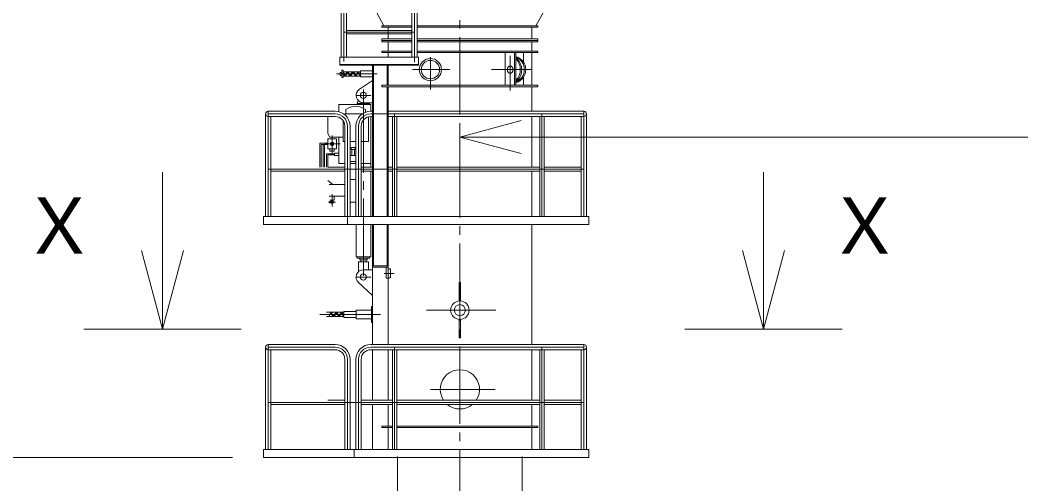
# Model space of a CAD drawing. Units: millimetres, scale not verified. Extents: x -21927 to 21954, y -31302 to 34257.
# Drawn here: x -16964 to -8814, y 10684 to 14464 of the extents above; entities that cross this region are included whole.
import ezdxf
from ezdxf.enums import TextEntityAlignment as Align

# ---------------------------------------------------------------- set-up
doc = ezdxf.new("R2010")
doc.units = ezdxf.units.MM
doc.header["$LTSCALE"] = 70
doc.linetypes.add('CHAIN2', pattern=[12, 9, -1, 1, -1])
for name, color, linetype, lineweight in [('0-0_0', 7, 'Continuous', 18), ('0-3_05 寸法', 7, 'Continuous', 18), ('0-4_10 当社外形線', 3, 'Continuous', 18), ('0-5_12 当社中心線', 3, 'CHAIN2', 18)]:
    doc.layers.add(name, color=color, linetype=linetype, lineweight=lineweight)
doc.styles.add('ＭＳ ゴシック', font='')
doc.styles.get('ＭＳ ゴシック').set_extended_font_data('MS Gothic')

msp = doc.modelspace()

# ---------------------------------------------------------------- linework, layer by layer
at = {"layer": '0-0_0'}
for p, q in [((-15804.22, 11945.55), (-15804.22, 13225.55)), ((-10909.93, 11945.55), (-10909.93, 13225.55)), ((-15975.7, 12585.55), (-15804.22, 11945.55)), ((-15632.73, 12585.55), (-15804.22, 11945.55)), ((-11081.41, 12585.55), (-10909.93, 11945.55)), ((-10738.44, 12585.55), (-10909.93, 11945.55)), ((-16444.22, 11945.55), (-15164.22, 11945.55)), ((-11549.93, 11945.55), (-10269.93, 11945.55))]:
    msp.add_line(p, q, dxfattribs=at)
at = {"layer": '0-3_05 寸法'}
for p, q in [((-13382.68, 13583.03), (-13382.68, 13385.39)), ((-13382.68, 13510.39), (-12882.68, 13510.39)), ((-12882.68, 13510.39), (11117.32, 13510.39)), ((-15232.68, 10898.87), (-17708.48, 10898.87))]:
    msp.add_line(p, q, dxfattribs=at)
msp.add_lwpolyline([(-12882.68, 13376.42), (-13382.68, 13510.39), (-12882.68, 13644.37)], dxfattribs=at)
at = {"layer": '0-4_10 当社外形線'}
for p, q in [((-13774.03, 15025.87), (-13774.03, 14160.87)), ((-13752.68, 15025.87), (-13752.68, 14120.5)), ((-13731.33, 15025.87), (-13731.33, 14160.87)), ((-14327.68, 14922.11), (-14327.68, 14127.07)), ((-14349.03, 14900.87), (-14349.03, 14160.87)), ((-14306.33, 14900.87), (-14306.33, 14160.87)), ((-14327.68, 14365.87), (-13752.68, 14365.87)), ((-14306.33, 14379.47), (-13774.03, 14379.47)), ((-14306.33, 14352.27), (-13774.03, 14352.27)), ((-14017.68, 14416.87), (-13774.03, 14416.87)), ((-13967.68, 14404.87), (-13967.68, 14309.87)), ((-12797.68, 14404.87), (-12797.68, 14309.87)), ((-14017.68, 14309.87), (-13774.03, 14309.87)), ((-14017.68, 14297.87), (-14017.68, 14309.87)), ((-13774.03, 14297.87), (-14017.68, 14297.87)), ((-14017.68, 14297.87), (-14017.68, 14285.87)), ((-14017.68, 14285.87), (-13774.03, 14285.87)), ((-13967.68, 14210.87), (-13967.68, 14285.87)), ((-12747.68, 14297.87), (-13731.33, 14297.87)), ((-12797.68, 14210.87), (-12797.68, 14285.87)), ((-14017.68, 14198.87), (-13774.03, 14198.87)), ((-13967.68, 14198.87), (-13967.68, 14164.87)), ((-13012.68, 13932.87), (-13012.68, 14198.87)), ((-12937.68, 13932.87), (-12937.68, 14198.87)), ((-12925.68, 13932.87), (-12925.68, 14198.87)), ((-12865.68, 14198.87), (-12865.68, 14123.35)), ((-12797.68, 14198.87), (-12797.68, 13932.87)), ((-14360.18, 14101.87), (-13720.18, 14101.87)), ((-14332.68, 14036.02), (-14320.56, 14007.37)), ((-14317.68, 14014.01), (-14329.96, 14042.37)), ((-14317.68, 14014.01), (-14300.65, 14042.37)), ((-14297.53, 14037.5), (-14314.96, 14007.37)), ((-14297.68, 14037.74), (-14278.15, 14007.37)), ((-14275.19, 14011.98), (-14294.8, 14042.37)), ((-14275.18, 14011.99), (-14255.65, 14042.37)), ((-14252.68, 14037.74), (-14272.21, 14007.37)), ((-14252.68, 14037.74), (-14233.15, 14007.37)), ((-14230.43, 14012.19), (-14249.71, 14042.37)), ((-14214.27, 14042.37), (-14230.43, 14012.19)), ((-14211.43, 14037.07), (-14227.21, 14007.37)), ((-14211.43, 14037.07), (-14195.52, 14007.37)), ((-14208.6, 14042.37), (-14192.68, 14012.66)), ((-14092.68, 14095.87), (-14092.68, 12863.87)), ((-14084.68, 14095.87), (-14084.68, 12863.87)), ((-13975.68, 14095.87), (-13975.68, 13932.87)), ((-13967.68, 13932.87), (-13967.68, 14095.87)), ((-14200.28, 13900.24), (-14092.68, 13969.87)), ((-12865.68, 13932.87), (-12865.68, 13996.38)), ((-13975.68, 13920.87), (-13975.68, 12863.87)), ((-13967.68, 12863.87), (-13967.68, 13920.87)), ((-12797.68, 13920.87), (-12797.68, 13720.22)), ((-14367.68, 13774.87), (-14107.68, 13774.87)), ((-14367.68, 13774.87), (-14367.68, 13716.45)), ((-14211.7, 13809.1), (-14217.68, 13784.87)), ((-14167.68, 13789.87), (-14092.68, 13789.87)), ((-14118.92, 13789.87), (-14117.68, 13784.87)), ((-14107.68, 13720.22), (-14107.68, 13774.87)), ((-14964.03, 13698.87), (-14964.03, 12863.87)), ((-14942.68, 13720.22), (-14942.68, 12863.87)), ((-14397.68, 13720.22), (-14942.68, 13720.22)), ((-14942.68, 13698.87), (-14397.68, 13698.87)), ((-14319.48, 13699.87), (-14174.95, 13699.87)), ((-14310.18, 13734.87), (-14310.18, 13699.87)), ((-14150.18, 13734.87), (-14150.18, 13712.53)), ((-14107.68, 13720.22), (-14092.68, 13720.22)), ((-12372.68, 13698.87), (-14107.68, 13698.87)), ((-12372.68, 13720.22), (-13967.68, 13720.22)), ((-13914.03, 13698.87), (-13914.03, 12863.87)), ((-12714.03, 13698.87), (-12714.03, 12863.87)), ((-12372.68, 13720.22), (-12372.68, 12863.87)), ((-12351.33, 13698.87), (-12351.33, 12863.87)), ((-14397.68, 13677.52), (-14942.68, 13677.52)), ((-14921.33, 13677.52), (-14921.33, 12863.87)), ((-14332.68, 13643.15), (-14332.68, 13474.87)), ((-14127.68, 13674.93), (-14127.68, 13474.87)), ((-14107.68, 13677.52), (-14092.68, 13677.52)), ((-14107.68, 13677.52), (-14107.68, 13265.87)), ((-13967.68, 13677.52), (-12372.68, 13677.52)), ((-13931.03, 13677.52), (-13931.03, 12863.87)), ((-13897.03, 13677.52), (-13897.03, 12863.87)), ((-12797.68, 13677.52), (-12797.68, 13265.87)), ((-12731.03, 13677.52), (-12731.03, 12863.87)), ((-12697.03, 13677.52), (-12697.03, 12863.87)), ((-12394.03, 13677.52), (-12394.03, 12863.87)), ((-14319.03, 13598.87), (-14319.03, 12863.87)), ((-14297.68, 12863.87), (-14297.68, 13598.87)), ((-14276.33, 13598.87), (-14276.33, 12863.87)), ((-14229.03, 13598.87), (-14229.03, 12863.87)), ((-14207.68, 12863.87), (-14207.68, 13598.87)), ((-14186.33, 13598.87), (-14186.33, 12863.87)), ((-14495.95, 13449.87), (-14495.95, 13265.87)), ((-14485.95, 13449.87), (-14485.95, 13265.87)), ((-14332.68, 13509.87), (-14442.68, 13509.87)), ((-14367.68, 13509.87), (-14367.68, 13294.87)), ((-14319.03, 13474.87), (-14332.68, 13474.87)), ((-14229.03, 13474.87), (-14276.33, 13474.87)), ((-14127.68, 13474.87), (-14186.33, 13474.87)), ((-14268.83, 13424.87), (-14268.83, 13409.87)), ((-14268.83, 13424.87), (-14233.83, 13424.87)), ((-14233.83, 13409.87), (-14268.83, 13409.87)), ((-14261.33, 13409.87), (-14261.33, 13359.87)), ((-14241.33, 13409.87), (-14241.33, 13359.87)), ((-14233.83, 13409.87), (-14233.83, 13424.87)), ((-14367.68, 13294.87), (-14319.03, 13294.87)), ((-14276.33, 13359.87), (-14229.03, 13359.87)), ((-14276.33, 13309.87), (-14229.03, 13309.87)), ((-14276.33, 13294.87), (-14229.03, 13294.87)), ((-14261.33, 13359.87), (-14241.33, 13359.87)), ((-14186.33, 13294.87), (-14107.68, 13294.87)), ((-14942.68, 13248.87), (-13382.68, 13248.87)), ((-14921.33, 13231.87), (-14319.03, 13231.87)), ((-14458.92, 13265.87), (-14319.03, 13265.87)), ((-14186.33, 13265.87), (-14092.68, 13265.87)), ((-14092.68, 13231.87), (-14186.33, 13231.87)), ((-14107.68, 13231.87), (-14107.68, 12863.87)), ((-13967.68, 13265.87), (-13931.03, 13265.87)), ((-13967.68, 13231.87), (-13931.03, 13231.87)), ((-13897.03, 13265.87), (-13382.68, 13265.87)), ((-13897.03, 13231.87), (-13382.68, 13231.87)), ((-12731.03, 13265.87), (-13382.68, 13265.87)), ((-12372.68, 13248.87), (-13382.68, 13248.87)), ((-12731.03, 13231.87), (-13382.68, 13231.87)), ((-12797.68, 13231.87), (-12797.68, 12863.87)), ((-12697.03, 13265.87), (-12394.03, 13265.87)), ((-12697.03, 13231.87), (-12394.03, 13231.87)), ((-14458.92, 13155.85), (-14416.6, 13124.87)), ((-14319.03, 13124.87), (-14447.68, 13124.87)), ((-14276.33, 13164.87), (-14229.03, 13164.87)), ((-14447.68, 13029.87), (-14319.03, 13029.87)), ((-14431.34, 12984.87), (-14445.4, 12984.87)), ((-14431.34, 12974.87), (-14445.4, 12974.87)), ((-14276.33, 12979.87), (-14229.03, 12979.87)), ((-14982.68, 12863.87), (-14982.68, 12798.87)), ((-12332.68, 12798.87), (-14982.68, 12798.87)), ((-14297.68, 12863.87), (-14297.68, 12798.87)), ((-14084.68, 12461.87), (-14084.68, 12798.87)), ((-13975.68, 12461.87), (-13975.68, 12798.87)), ((-12797.68, 11820.22), (-12797.68, 12798.87)), ((-14197.68, 12509.87), (-14137.68, 12509.87)), ((-14167.68, 12429.87), (-14092.68, 12429.87)), ((-14092.68, 12461.87), (-13967.68, 12461.87)), ((-14092.68, 11820.22), (-14092.68, 12449.87)), ((-13997.77, 12399.87), (-13917.58, 12399.87)), ((-13967.68, 11820.22), (-13967.68, 12449.87)), ((-14230.98, 12369.87), (-14108.21, 12369.87)), ((-14208.2, 12325.61), (-14092.68, 12219.87)), ((-14327.68, 12082.37), (-14467.68, 12082.37)), ((-14432.53, 12077.5), (-14449.96, 12047.37)), ((-14432.68, 12077.74), (-14413.15, 12047.37)), ((-14410.19, 12051.98), (-14429.8, 12082.37)), ((-14410.18, 12051.99), (-14390.65, 12082.37)), ((-14387.68, 12077.74), (-14407.21, 12047.37)), ((-14387.68, 12077.74), (-14368.15, 12047.37)), ((-14365.43, 12052.19), (-14384.71, 12082.37)), ((-14349.27, 12082.37), (-14365.43, 12052.19)), ((-14346.43, 12077.07), (-14362.21, 12047.37)), ((-14346.43, 12077.07), (-14330.52, 12047.37)), ((-14343.6, 12082.37), (-14327.68, 12052.66)), ((-14467.68, 12047.37), (-14327.68, 12047.37)), ((-14397.68, 11820.22), (-14942.68, 11820.22)), ((-14942.68, 11820.22), (-14942.68, 10963.87)), ((-14107.68, 11820.22), (-14092.68, 11820.22)), ((-14092.68, 11820.22), (-12372.68, 11820.22)), ((-12372.68, 11820.22), (-12372.68, 10963.87)), ((-14964.03, 11798.87), (-14964.03, 10963.87)), ((-14942.68, 11798.87), (-14397.68, 11798.87)), ((-14397.68, 11777.52), (-14942.68, 11777.52)), ((-14921.33, 11777.52), (-14921.33, 10963.87)), ((-12372.68, 11798.87), (-14107.68, 11798.87)), ((-14107.68, 11777.52), (-14092.68, 11777.52)), ((-14092.68, 11777.52), (-14092.68, 11365.87)), ((-14092.68, 11777.52), (-12372.68, 11777.52)), ((-13967.68, 11777.52), (-13967.68, 11365.87)), ((-13931.03, 11777.52), (-13931.03, 10963.87)), ((-13914.03, 11798.87), (-13914.03, 10963.87)), ((-13897.03, 11777.52), (-13897.03, 10963.87)), ((-12797.68, 11777.52), (-12797.68, 11365.87)), ((-12731.03, 11777.52), (-12731.03, 10963.87)), ((-12714.03, 11798.87), (-12714.03, 10963.87)), ((-12697.03, 11777.52), (-12697.03, 10963.87)), ((-12394.03, 11777.52), (-12394.03, 10963.87)), ((-12351.33, 11798.87), (-12351.33, 10963.87)), ((-14319.03, 11698.87), (-14319.03, 10963.87)), ((-14297.68, 10963.87), (-14297.68, 11698.87)), ((-14276.33, 11698.87), (-14276.33, 10963.87)), ((-14229.03, 11698.87), (-14229.03, 10963.87)), ((-14207.68, 10963.87), (-14207.68, 11698.87)), ((-14186.33, 11698.87), (-14186.33, 10963.87)), ((-14942.68, 11348.87), (-12372.68, 11348.87)), ((-14921.33, 11331.87), (-14319.03, 11331.87)), ((-14458.92, 11365.87), (-14319.03, 11365.87)), ((-14186.33, 11365.87), (-13931.03, 11365.87)), ((-14186.33, 11331.87), (-13931.03, 11331.87)), ((-14092.68, 11331.87), (-14092.68, 10963.87)), ((-13967.68, 11331.87), (-13967.68, 11154.87)), ((-13897.03, 11365.87), (-12731.03, 11365.87)), ((-13897.03, 11331.87), (-12731.03, 11331.87)), ((-12797.68, 11331.87), (-12797.68, 11154.87)), ((-12697.03, 11365.87), (-12394.03, 11365.87)), ((-12697.03, 11331.87), (-12394.03, 11331.87)), ((-14017.68, 11154.87), (-13931.03, 11154.87)), ((-13967.68, 11142.87), (-13967.68, 10963.87)), ((-12797.68, 11142.87), (-12797.68, 10963.87)), ((-14982.68, 10963.87), (-14982.68, 10898.87)), ((-14242.68, 10963.87), (-14242.68, 10898.87)), ((-12332.68, 10898.87), (-14982.68, 10898.87)), ((-13890.68, 8709.87), (-13890.68, 10907.87)), ((-12874.68, 8709.87), (-12874.68, 10907.87))]:
    msp.add_line(p, q, dxfattribs=at)
for points in [[(-14062.68, 14568.87), (-14062.68, 14528.87), (-14002.68, 14416.87)], [(-12702.68, 14568.87), (-12702.68, 14528.87), (-12762.68, 14416.87)], [(-13774.03, 14404.87), (-14017.68, 14404.87), (-14017.68, 14416.87)], [(-13731.33, 14416.87), (-12747.68, 14416.87), (-12747.68, 14404.87), (-13731.33, 14404.87)], [(-13731.33, 14309.87), (-12747.68, 14309.87), (-12747.68, 14297.87)], [(-13731.33, 14285.87), (-12747.68, 14285.87), (-12747.68, 14297.87)], [(-13774.03, 14210.87), (-14017.68, 14210.87), (-14017.68, 14198.87)], [(-13731.33, 14198.87), (-12747.68, 14198.87), (-12747.68, 14210.87), (-13731.33, 14210.87)], [(-14342.68, 14037.37), (-14357.68, 14037.37), (-14357.68, 14012.37), (-14342.68, 14012.37)], [(-14192.68, 14042.37), (-14332.68, 14042.37), (-14332.68, 14007.37), (-14192.68, 14007.37)], [(-14092.68, 14049.87), (-14192.68, 14049.87), (-14192.68, 13999.87), (-14092.68, 13999.87)], [(-14117.68, 13774.87), (-14117.68, 13784.87), (-14217.68, 13784.87), (-14217.68, 13774.87)], [(-14457.68, 13677.52), (-14457.68, 13539.87), (-14442.68, 13509.87)], [(-14457.68, 13459.87), (-14522.68, 13459.87), (-14522.68, 13265.87)], [(-14458.92, 13449.87), (-14512.68, 13449.87), (-14512.68, 13265.87)], [(-14402.68, 13374.87), (-14468.92, 13374.87), (-14468.92, 13265.87)], [(-14440.18, 13414.87), (-14440.18, 13394.87), (-14405.18, 13394.87), (-14405.18, 13414.87)], [(-14367.68, 13379.87), (-14402.68, 13379.87), (-14402.68, 13359.87), (-14367.68, 13359.87)], [(-14402.68, 13364.87), (-14458.92, 13364.87), (-14458.92, 13265.87)], [(-14440.18, 12994.87), (-14405.18, 12994.87), (-14405.18, 13029.87)], [(-14982.68, 12863.87), (-12332.68, 12863.87), (-12332.68, 12798.87)], [(-14227.68, 12798.87), (-14227.68, 12534.87), (-14107.68, 12534.87), (-14107.68, 12798.87)], [(-14092.68, 12798.87), (-14092.68, 12449.87), (-13967.68, 12449.87), (-13967.68, 12798.87)], [(-14217.68, 12534.87), (-14217.68, 12524.87), (-14117.68, 12524.87), (-14117.68, 12534.87)], [(-14207.68, 12414.59), (-14207.68, 12494.87), (-14127.68, 12494.87), (-14127.68, 12429.87)], [(-14197.68, 12509.87), (-14197.68, 12524.87), (-14137.68, 12524.87), (-14137.68, 12509.87)], [(-14190.18, 12494.87), (-14190.18, 12509.87), (-14145.18, 12509.87), (-14145.18, 12494.87)], [(-13983.68, 12449.87), (-13983.68, 12359.87), (-13967.68, 12359.87)], [(-13967.68, 12437.37), (-13948.68, 12437.37), (-13948.68, 12362.37), (-13967.68, 12362.37)], [(-13387.68, 12174.87), (-13387.68, 12324.87), (-13377.68, 12324.87), (-13377.68, 12174.87)], [(-14227.68, 12089.87), (-14327.68, 12089.87), (-14327.68, 12039.87), (-14227.68, 12039.87)], [(-14102.68, 12099.87), (-14227.68, 12099.87), (-14227.68, 12029.87), (-14102.68, 12029.87)], [(-14092.68, 12129.87), (-14102.68, 12129.87), (-14102.68, 11999.87), (-14092.68, 11999.87)], [(-13387.68, 12024.87), (-13387.68, 11874.87), (-13377.68, 11874.87), (-13377.68, 12024.87)], [(-13931.03, 11142.87), (-14017.68, 11142.87), (-14017.68, 11154.87)], [(-13897.03, 11154.87), (-12747.68, 11154.87), (-12747.68, 11142.87), (-13897.03, 11142.87)], [(-14982.68, 10963.87), (-12332.68, 10963.87), (-12332.68, 10898.87)]]:
    msp.add_lwpolyline(points, dxfattribs=at)
for points in [[(-14360.18, 14095.87), (-14360.18, 14160.87), (-13720.18, 14160.87), (-13720.18, 14095.87)], [(-14342.68, 14054.87), (-14332.68, 14054.87), (-14332.68, 13994.87), (-14342.68, 13994.87)], [(-14017.68, 13920.87), (-14017.68, 13932.87), (-12747.68, 13932.87), (-12747.68, 13920.87)], [(-14457.68, 13494.87), (-14387.68, 13494.87), (-14387.68, 13414.87), (-14457.68, 13414.87)]]:
    msp.add_lwpolyline(points, close=True, dxfattribs=at)
for centre, radius in [((-13622.68, 14059.87), 91), ((-13622.68, 14059.87), 75), ((-14167.68, 13849.87), 25), ((-14422.68, 13454.87), 15), ((-14422.68, 13454.87), 12), ((-14422.68, 12979.87), 10), ((-14167.68, 12369.87), 25), ((-13382.68, 12099.87), 75), ((-13382.68, 12099.87), 45)]:
    msp.add_circle(centre, radius, dxfattribs=at)
for centre, radius, start, end in [((-12997.94, 14057.94), 119.27, 307.28642, 52.71358), ((-13023.9, 14059.87), 133.21, 317.49899, 42.50101), ((-12956.44, 14059.87), 110.76, 286.12347, 73.87653), ((-12965.21, 14059.87), 107.53, 291.5686, 68.4314), ((-14167.68, 13849.87), 60, 122.90729, 270), ((-14942.68, 13698.87), 21.35, 90, 270), ((-14397.68, 13598.87), 121.35, 0, 90), ((-14397.68, 13598.87), 100, 0, 90), ((-14230.18, 13626.93), 134.35, 53.45533, 126.54467), ((-14107.68, 13598.87), 121.35, 90, 180), ((-14107.68, 13598.87), 100, 90, 180), ((-12372.68, 13698.87), 21.35, 270, 90), ((-14397.68, 13598.87), 78.65, 0, 90), ((-14107.68, 13598.87), 78.65, 90, 180), ((-14167.68, 12369.87), 60, 90, 227.52841), ((-14942.68, 11798.87), 21.35, 90, 270), ((-14397.68, 11698.87), 121.35, 0, 90), ((-14107.68, 11698.87), 121.35, 90, 180), ((-12372.68, 11798.87), 21.35, 270, 90), ((-14397.68, 11698.87), 100, 0, 90), ((-14397.68, 11698.87), 78.65, 0, 90), ((-14107.68, 11698.87), 100, 90, 180), ((-14107.68, 11698.87), 78.65, 90, 180), ((-13382.68, 11454.87), 160, 326.20315, 213.79685), ((-13382.68, 11454.87), 160, 230.24177, 309.75823)]:
    msp.add_arc(centre, radius, start, end, dxfattribs=at)
msp.add_ellipse((-12972.68, 14059.87), major_axis=(0, -30), ratio=0.75, dxfattribs=at)
at = {"layer": '0-5_12 当社中心線'}
for p, q in [((-13382.68, -17386.43), (-13382.68, 16148.66)), ((-13382.68, -17386.43), (-13382.68, 16148.66)), ((-13622.68, 14160.11), (-13622.68, 13897.4)), ((-12972.68, 14172.18), (-12972.68, 13888.34)), ((-14387.06, 14024.87), (-14054.73, 14024.87)), ((-13768.09, 14059.87), (-13463.11, 14059.87)), ((-13124.91, 14059.87), (-12801.81, 14059.87)), ((-14167.68, 13898.8), (-14167.68, 13777.58)), ((-14230.98, 13849.87), (-14108.21, 13849.87)), ((-14167.68, 13849.87), (-14167.68, 12320.93)), ((-14481.77, 13454.87), (-14357.6, 13454.87)), ((-14422.68, 13523.95), (-14422.68, 13373.96)), ((-14422.68, 13044.29), (-14422.68, 12943.55)), ((-14452.44, 12979.87), (-14396.26, 12979.87)), ((-14028.26, 12064.87), (-14522.06, 12064.87)), ((-13653.13, 12099.87), (-13088.36, 12099.87)), ((-13621.8, 11454.87), (-13094.38, 11454.87))]:
    msp.add_line(p, q, dxfattribs=at)

# ---------------------------------------------------------------- texts
at = {"layer": '0-0_0', "style": 'ＭＳ ゴシック'}
for p in [(-16956.03, 12421.54), (-10398.07, 12421.54)]:
    msp.add_text('Ｘ', height=458.2, dxfattribs=at).set_placement(p, align=Align.BOTTOM_LEFT)

doc.saveas('drawing.dxf')
